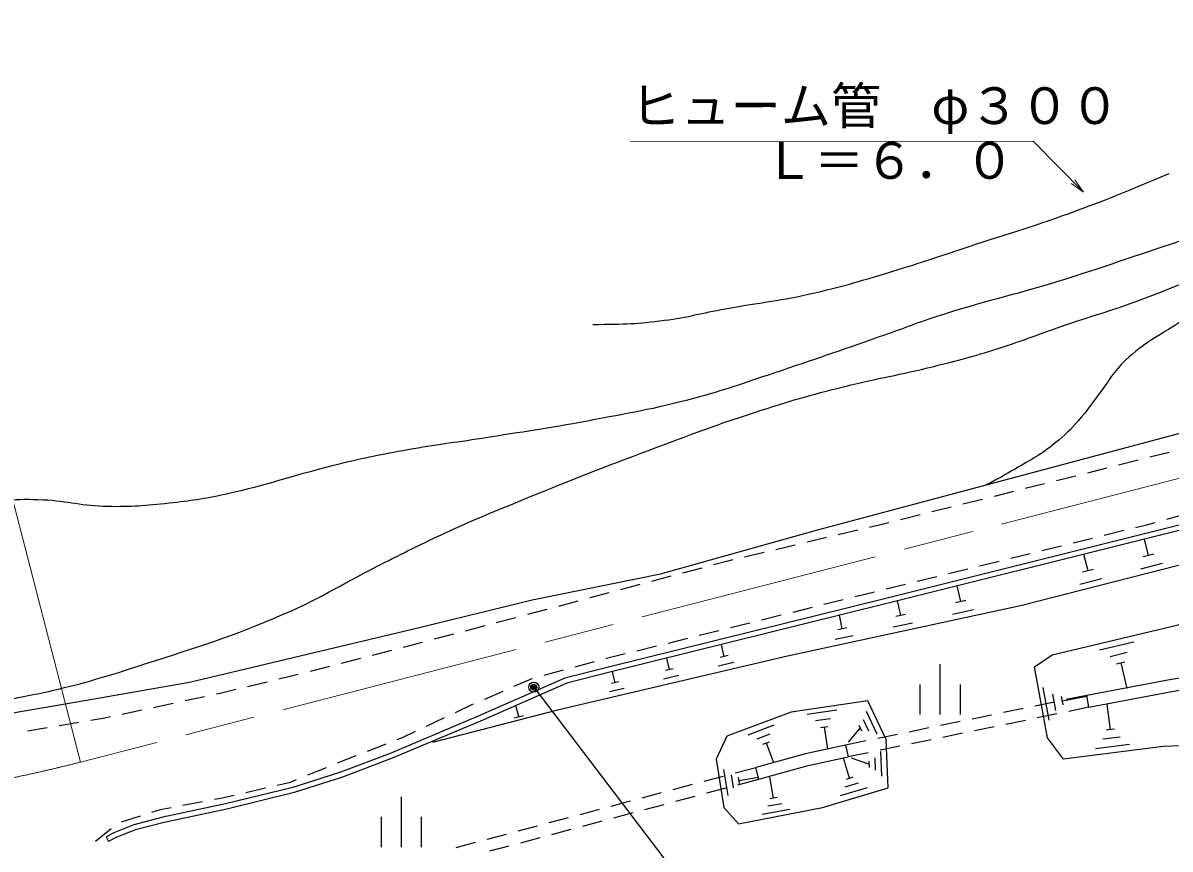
# Model space of a CAD drawing. Units: millimetres, scale not verified. Extents: x 40000 to 680000, y 20000 to 380000.
# Drawn here: x 97888 to 155070, y 253302 to 294483 of the extents above; entities that cross this region are included whole.
import ezdxf
from ezdxf.enums import TextEntityAlignment as Align

# ---------------------------------------------------------------- set-up
doc = ezdxf.new("R2010")
doc.units = ezdxf.units.MM
doc.header["$LTSCALE"] = 1000
doc.header["$PDMODE"] = 32
doc.header["$PDSIZE"] = 500
doc.linetypes.add('CHAIN', pattern=[18.5, 12, -1.5, 3.5, -1.5])
for name, color, linetype, lineweight in [('M-BGD', 7, 'Continuous', 25), ('M-BMK', 2, 'CHAIN', 13), ('M-STR-HTXT', 7, 'Continuous', 13), ('M-STR-STRC', 7, 'Continuous', 25)]:
    doc.layers.add(name, color=color, linetype=linetype, lineweight=lineweight)
doc.styles.add('ＭＳ ゴシック', font='')
doc.styles.get('ＭＳ ゴシック').set_extended_font_data('MS Gothic')

# ---------------------------------------------------------------- blocks, each defined once
blk = doc.blocks.new('open_arrow')
at = {"color": 0, "linetype": 'Continuous', "lineweight": -2}
blk.add_lwpolyline([(7.5, 1.25), (0, 0), (7.5, -1.25)], dxfattribs=at)

msp = doc.modelspace()

# ---------------------------------------------------------------- linework, layer by layer
at = {"layer": 'M-BGD'}
for p, q in [((153996, 267936), (153790, 268742)), ((150981, 267173), (150772, 267990)), ((154265, 268004), (153727, 267867)), ((151253, 267243), (150708, 267104)), ((154671, 267535), (153595, 267260)), ((151664, 266767), (150575, 266489)), ((144632, 265635), (144463, 266417)), ((141641, 264950), (141485, 265675)), ((144893, 265691), (144371, 265578)), ((138728, 264284), (138584, 264954)), ((141883, 265002), (141400, 264898)), ((145266, 265225), (144223, 265000)), ((138951, 264332), (138505, 264236)), ((142229, 264571), (141262, 264363)), ((139270, 263934), (138378, 263742)), ((151558, 263232), (153257, 263639)), ((132844, 262904), (132705, 263495)), ((152084, 262909), (152934, 263113)), ((130112, 262246), (129978, 262818)), ((133331, 262602), (132543, 262416)), ((133041, 262950), (132647, 262857)), ((143599, 262513), (143601, 260013)), ((152398, 262535), (152823, 262637)), ((152611, 262586), (152916, 261311)), ((127406, 261595), (127276, 262147)), ((130583, 261955), (129821, 261775)), ((130303, 262291), (129922, 262201)), ((127590, 261638), (127222, 261551)), ((142600, 261512), (142601, 260012)), ((144600, 261513), (144601, 260013)), ((149046, 259732), (148736, 261355)), ((127861, 261313), (127125, 261140)), ((149374, 260216), (149219, 261027)), ((149741, 260496), (149663, 260902)), ((149702, 260699), (150919, 260931)), ((150914, 260960), (149899, 260751)), ((151023, 260370), (150914, 260960)), ((122607, 259889), (122460, 260458)), ((136977, 260021), (138454, 260237)), ((147744, 260307), (146765, 260105)), ((149311, 260630), (148332, 260428)), ((151023, 260370), (150018, 260163)), ((152095, 259253), (151934, 260530)), ((122834, 259948), (122379, 259831)), ((137400, 259705), (138139, 259814)), ((139774, 259754), (140040, 259190)), ((139923, 260169), (140455, 259041)), ((144610, 259661), (143631, 259459)), ((146177, 259984), (145198, 259782)), ((147863, 259719), (146884, 259517)), ((149430, 260042), (148451, 259840)), ((134035, 259001), (135343, 259490)), ((134484, 258796), (135138, 259041)), ((137639, 259363), (138008, 259417)), ((137824, 259390), (137986, 258282)), ((139625, 259339), (139018, 258627)), ((139558, 259480), (139691, 259198)), ((143043, 259338), (142064, 259136)), ((144729, 259073), (143750, 258871)), ((146296, 259396), (145317, 259194)), ((152308, 259280), (151882, 259226)), ((134770, 258530), (135097, 258653)), ((134934, 258592), (135301, 257610)), ((139909, 258692), (138894, 258482)), ((138894, 258482), (139023, 257896)), ((141476, 259015), (140497, 258813)), ((143162, 258750), (142183, 258548)), ((153054, 258509), (151352, 258294)), ((152575, 258881), (151723, 258773)), ((140028, 258104), (139023, 257896)), ((141595, 258427), (140616, 258225)), ((140640, 258161), (140691, 256942)), ((133396, 257097), (134416, 257370)), ((134574, 256791), (134416, 257370)), ((139090, 256829), (138787, 257838)), ((140056, 257526), (139194, 257835)), ((140050, 257679), (140063, 257374)), ((140348, 257844), (140374, 257234)), ((131851, 256684), (132817, 256943)), ((133035, 255977), (132828, 257271)), ((133307, 256352), (133203, 256999)), ((133528, 256512), (134574, 256791)), ((133604, 256566), (133553, 256889)), ((133579, 256728), (134549, 256883)), ((135305, 255842), (135115, 256878)), ((139258, 256879), (138922, 256778)), ((130305, 256271), (131271, 256530)), ((131983, 256099), (132949, 256357)), ((139965, 256358), (138620, 255954)), ((139527, 256593), (138855, 256391)), ((116744, 255904), (116746, 253404)), ((127213, 255445), (128179, 255703)), ((128759, 255858), (129725, 256116)), ((130437, 255686), (131403, 255944)), ((135478, 255874), (135133, 255811)), ((125667, 255032), (126634, 255290)), ((127345, 254860), (128311, 255118)), ((128891, 255273), (129857, 255531)), ((136123, 255278), (134741, 255025)), ((135714, 255560), (135023, 255434)), ((115745, 254904), (115746, 253404)), ((117745, 254905), (117746, 253405)), ((122576, 254206), (123542, 254464)), ((124122, 254619), (125088, 254877)), ((125800, 254447), (126766, 254705)), ((102031, 253919), (102148, 253687)), ((121030, 253793), (121996, 254051)), ((124254, 254034), (125220, 254292)), ((119484, 253380), (120450, 253638)), ((121162, 253207), (122128, 253466)), ((122708, 253621), (123674, 253879))]:
    msp.add_line(p, q, dxfattribs=at)
for points in [[(78999, 257503), (79798, 257411), (83141, 257814), (86454, 258510), (90894, 259103), (96404, 259933), (101441, 260795), (106184, 261626), (117567, 264336), (123272, 265725), (129677, 267015), (137567, 269229), (144295, 271026), (155624, 274044), (157205, 275152)], [(163649, 271473), (153795, 269011), (140829, 265779), (127148, 262383), (124907, 261814), (120587, 259920), (116193, 258073), (113726, 257129), (111343, 256370), (107993, 255549), (104862, 254887), (103422, 254504), (102416, 254111), (102031, 253919)], [(163613, 271215), (153856, 268759), (140892, 265527), (127211, 262131), (124992, 261567), (120689, 259681), (116290, 257832), (113812, 256884), (111413, 256120), (108051, 255295), (104922, 254634), (103502, 254257), (102521, 253873), (102148, 253687)], [(164435, 252241), (161371, 257314), (160271, 258634), (154728, 258419), (149754, 257789), (148967, 258849), (148309, 262385), (149198, 262976), (155476, 264480), (159972, 265905), (160716, 266898), (161425, 268568), (160822, 268795), (147616, 265424), (135995, 262922), (124538, 260222), (118307, 258618)], [(160073, 262566), (155050, 261745), (150914, 260960)], [(151023, 260370), (155154, 261154), (160170, 261974)], [(138894, 258482), (136894, 258044), (134416, 257370)], [(134574, 256791), (137037, 257461), (139023, 257896)]]:
    msp.add_lwpolyline(points, dxfattribs=at)
msp.add_lwpolyline([(133550, 254566), (137741, 255377), (141016, 256361), (140915, 258768), (140005, 260698), (136190, 260128), (132978, 258926), (132443, 257779), (132828, 255374)], close=True, dxfattribs=at)
for points, knots in [([(79041, 258087), (79269, 258101), (79486, 258117), (79777, 258132), (80620, 258175), (81095, 258170), (81937, 258236), (82834, 258307), (83342, 258331), (84227, 258497), (84959, 258635), (85353, 258789), (86083, 258932), (88100, 259325), (89266, 259315), (91295, 259639), (92428, 259821), (93061, 259928), (94188, 260145), (95399, 260378), (96074, 260523), (97281, 260776), (98328, 260996), (98921, 261090), (99959, 261349), (101542, 261744), (102414, 262025), (103966, 262529), (106688, 263413), (108238, 263865), (110864, 265004), (112897, 265885), (113933, 266596), (115914, 267588), (117082, 268172), (117733, 268509), (118919, 269055), (120849, 269944), (121963, 270367), (123929, 271171), (125766, 271924), (126805, 272320), (128663, 273020), (130877, 273853), (132112, 274339), (134362, 275070), (136098, 275635), (137082, 275920), (138853, 276364), (140576, 276796), (141567, 276930), (143290, 277364), (144535, 277677), (145234, 277852), (146458, 278241), (147828, 278675), (148571, 278992), (149931, 279458), (151251, 279911), (152017, 280091), (153324, 280581), (155686, 281468), (156983, 282037), (159294, 283049), (161122, 283850), (162115, 284366), (163945, 285162), (166140, 286116), (167428, 286516), (169611, 287499), (171778, 288475), (172947, 289117), (175052, 290221), (176059, 290749), (176618, 291055), (177608, 291616), (178808, 292295), (179608, 292495), (180667, 293377), (181152, 293781), (181348, 293942), (181846, 294483)], [0, 0, 0, 0, 1, 1, 1, 2, 2, 2, 3, 3, 3, 4, 4, 4, 5, 5, 5, 6, 6, 6, 7, 7, 7, 8, 8, 8, 9, 9, 9, 10, 10, 10, 11, 11, 11, 12, 12, 12, 13, 13, 13, 14, 14, 14, 15, 15, 15, 16, 16, 16, 17, 17, 17, 18, 18, 18, 19, 19, 19, 20, 20, 20, 21, 21, 21, 22, 22, 22, 23, 23, 23, 24, 24, 24, 25, 25, 25, 26, 26, 26, 27, 27, 27, 27]), ([(184167, 294430), (183838, 293821), (183731, 293630), (183392, 293156), (183023, 292641), (182793, 292365), (182338, 291924), (181817, 291419), (181500, 291156), (180900, 290747), (180248, 290304), (179851, 290100), (179143, 289754), (178464, 289424), (178048, 289319), (177345, 289044), (176400, 288675), (175876, 288455), (174923, 288107), (173969, 287758), (173427, 287583), (172466, 287254), (171544, 286939), (171022, 286780), (170102, 286462), (168720, 285983), (167952, 285698), (166574, 285210), (165650, 284884), (165101, 284779), (164208, 284377), (163589, 284098), (163278, 283870), (162683, 283544), (161587, 282943), (160981, 282592), (159880, 282002), (159130, 281601), (158683, 281427), (157941, 281012), (156991, 280480), (156467, 280166), (155556, 279569), (154474, 278861), (153788, 278554), (152847, 277668), (152245, 277101), (152045, 276658), (151537, 276005), (151132, 275485), (150948, 275158), (150510, 274664), (150091, 274193), (149836, 273943), (149347, 273546), (148623, 272957), (148147, 272717), (147341, 272246), (146789, 271923), (146599, 271817), (145907, 271456)], [0, 0, 0, 0, 1, 1, 1, 2, 2, 2, 3, 3, 3, 4, 4, 4, 5, 5, 5, 6, 6, 6, 7, 7, 7, 8, 8, 8, 9, 9, 9, 10, 10, 10, 11, 11, 11, 12, 12, 12, 13, 13, 13, 14, 14, 14, 15, 15, 15, 16, 16, 16, 17, 17, 17, 18, 18, 18, 19, 19, 19, 20, 20, 20, 20]), ([(170715, 290576), (169185, 289686), (168796, 289457), (167557, 288756), (166605, 288217), (166083, 287894), (165113, 287389), (163939, 286777), (163263, 286469), (162053, 285931), (160910, 285423), (160264, 285146), (159085, 284726), (157720, 284240), (156929, 284046), (155551, 283599), (153176, 282829), (151868, 282330), (149482, 281593), (147136, 280868), (145777, 280610), (143443, 279847), (142314, 279478), (141698, 279222), (140576, 278829), (138525, 278110), (137375, 277710), (135312, 277024), (133760, 276508), (132898, 276187), (131318, 275763), (129279, 275217), (128107, 275030), (126033, 274640), (123992, 274256), (122838, 274101), (120787, 273775), (119336, 273543), (118514, 273466), (117068, 273202), (115726, 272958), (114976, 272810), (113650, 272489), (111415, 271947), (110205, 271476), (107959, 270981), (106884, 270745), (106269, 270665), (105175, 270540), (103989, 270403), (103317, 270357), (102123, 270373), (100854, 270390), (100158, 270641), (98890, 270700), (98169, 270733), (97761, 270740), (97044, 270660), (96586, 270609), (96322, 270573), (95892, 270407), (95364, 270202), (95110, 269990), (94648, 269664), (93740, 269022), (93326, 268541), (92509, 267786), (91389, 266750), (90822, 266106), (89714, 265057), (89068, 264445), (88738, 264062), (88029, 263524), (87214, 262906), (86696, 262637), (85785, 262172), (84709, 261624), (84107, 261296), (82964, 260904), (81486, 260396), (80488, 260125), (79172, 259908)], [0, 0, 0, 0, 1, 1, 1, 2, 2, 2, 3, 3, 3, 4, 4, 4, 5, 5, 5, 6, 6, 6, 7, 7, 7, 8, 8, 8, 9, 9, 9, 10, 10, 10, 11, 11, 11, 12, 12, 12, 13, 13, 13, 14, 14, 14, 15, 15, 15, 16, 16, 16, 17, 17, 17, 18, 18, 18, 19, 19, 19, 20, 20, 20, 21, 21, 21, 22, 22, 22, 23, 23, 23, 24, 24, 24, 25, 25, 25, 26, 26, 26, 27, 27, 27, 27]), ([(126296, 279451), (127973, 279480), (128484, 279478), (129870, 279661), (131064, 279819), (131713, 280021), (132897, 280237), (134511, 280531), (135433, 280602), (137033, 280958), (138808, 281353), (139782, 281661), (141521, 282190), (142909, 282612), (143674, 282887), (145052, 283342), (147148, 284034), (148344, 284360), (150413, 285129), (152233, 285804), (152836, 286054), (155024, 286984)], [0, 0, 0, 0, 1, 1, 1, 2, 2, 2, 3, 3, 3, 4, 4, 4, 5, 5, 5, 6, 6, 6, 7, 7, 7, 7])]:
    msp.add_open_spline(points, degree=3, knots=knots, dxfattribs=at)
at = {"layer": 'M-BMK'}
msp.add_lwpolyline([(195172, 282037), (176201, 277134), (100756, 257637)], dxfattribs=at)
msp.add_arc((83741, 323474), 68000, 265.8888, 284.49025, dxfattribs=at)
at = {"layer": 'M-STR-HTXT'}
msp.add_line((100756, 257637), (93249, 286682), dxfattribs=at)
msp.add_lwpolyline([(150762, 286040), (148246, 288592), (128168, 288581)], dxfattribs=at)
at = {"layer": 'M-STR-STRC'}
for p, q in [((155024, 273077), (154055, 272830)), ((151905, 272282), (150953, 272044)), ((151923, 272286), (151905, 272282)), ((153473, 272682), (152504, 272434)), ((150371, 271898), (149401, 271656)), ((147266, 271123), (146296, 270881)), ((148818, 271511), (147848, 271268)), ((145714, 270735), (144744, 270493)), ((142609, 269960), (141639, 269717)), ((144161, 270347), (143191, 270105)), ((155854, 270002), (154891, 269732)), ((140707, 269485), (140085, 269337)), ((141057, 269572), (140707, 269485)), ((153895, 269453), (153346, 269317)), ((154314, 269570), (153895, 269453)), ((137945, 268828), (136972, 268596)), ((139501, 269198), (138528, 268966)), ((151210, 268791), (150239, 268552)), ((152763, 269174), (151793, 268935)), ((136388, 268457), (135415, 268226)), ((149656, 268408), (148685, 268169)), ((132954, 267640), (132307, 267467)), ((133275, 267717), (132954, 267640)), ((134832, 268087), (133859, 267856)), ((146549, 267643), (145578, 267403)), ((148103, 268025), (147132, 267786)), ((131727, 267312), (130761, 267053)), ((144996, 267260), (144025, 267021)), ((128636, 266483), (127670, 266225)), ((130182, 266898), (129216, 266639)), ((141889, 266494), (140918, 266255)), ((143442, 266877), (142471, 266638)), ((127091, 266069), (126214, 265834)), ((140335, 266111), (139365, 265870)), ((125545, 265657), (124578, 265400)), ((126214, 265834), (126125, 265811)), ((137230, 265340), (136259, 265099)), ((138782, 265725), (137812, 265485)), ((122452, 264836), (121485, 264580)), ((123998, 265247), (123032, 264990)), ((135677, 264955), (134706, 264714)), ((120905, 264426), (119939, 264169)), ((132571, 264184), (131600, 263943)), ((134124, 264569), (133153, 264328)), ((117812, 263605), (117590, 263546)), ((119359, 264016), (118392, 263759)), ((131018, 263798), (130048, 263557)), ((116264, 263202), (115296, 262951)), ((117590, 263546), (116845, 263353)), ((129465, 263413), (128495, 263172)), ((114715, 262801), (113747, 262550)), ((126363, 262630), (125397, 262370)), ((126975, 262794), (126942, 262786)), ((127912, 263027), (126975, 262794)), ((111616, 262005), (110644, 261770)), ((113166, 262399), (112198, 262148)), ((124817, 262215), (123852, 261955)), ((110061, 261628), (109089, 261393)), ((123255, 261795), (122355, 261402)), ((123272, 261799), (123255, 261795)), ((123350, 261373), (131094, 251200)), ((106946, 260895), (105968, 260685)), ((107714, 261060), (107533, 261021)), ((108506, 261252), (107714, 261060)), ((121805, 261163), (120888, 260763)), ((103818, 260222), (102840, 260012)), ((105382, 260559), (104404, 260349)), ((120256, 260488), (119432, 260100)), ((120338, 260524), (120256, 260488)), ((100678, 259610), (99691, 259446)), ((101969, 259825), (101269, 259709)), ((102253, 259886), (101969, 259825)), ((118889, 259844), (117985, 259418)), ((99099, 259347), (98113, 259183)), ((117442, 259162), (116784, 258852)), ((115972, 258532), (115041, 258166)), ((116784, 258852), (116530, 258752)), ((114483, 257947), (113552, 257581)), ((112996, 257357), (112070, 256980)), ((111514, 256753), (111155, 256606)), ((109974, 256335), (108999, 256111)), ((111155, 256606), (110558, 256469)), ((106847, 255655), (105865, 255470)), ((107760, 255827), (107437, 255766)), ((108414, 255977), (107760, 255827)), ((104735, 255257), (104305, 255123)), ((105275, 255359), (104735, 255257)), ((103732, 254945), (102777, 254647)), ((102291, 254305), (101512, 253679))]:
    msp.add_line(p, q, dxfattribs=at)
for radius in [150, 120, 90, 60, 30, 20]:
    msp.add_circle((123350, 261373), radius, dxfattribs=at)
msp.add_point((123350, 261373), dxfattribs=at)

# ---------------------------------------------------------------- block references
at = {"layer": 'M-STR-HTXT', "xscale": 100, "yscale": 100, "rotation": 134.6}
msp.add_blockref('open_arrow', (150762, 286040), dxfattribs=at)

# ---------------------------------------------------------------- texts
at = {"layer": 'M-STR-HTXT', "style": 'ＭＳ ゴシック'}
for s, p in [('ヒューム管\u3000φ３００', (128168, 288881)), ('Ｌ＝６．０', (134821, 286159))]:
    msp.add_text(s, height=1833, rotation=0.031, dxfattribs=at).set_placement(p, align=Align.BOTTOM_LEFT)

doc.saveas('drawing.dxf')
